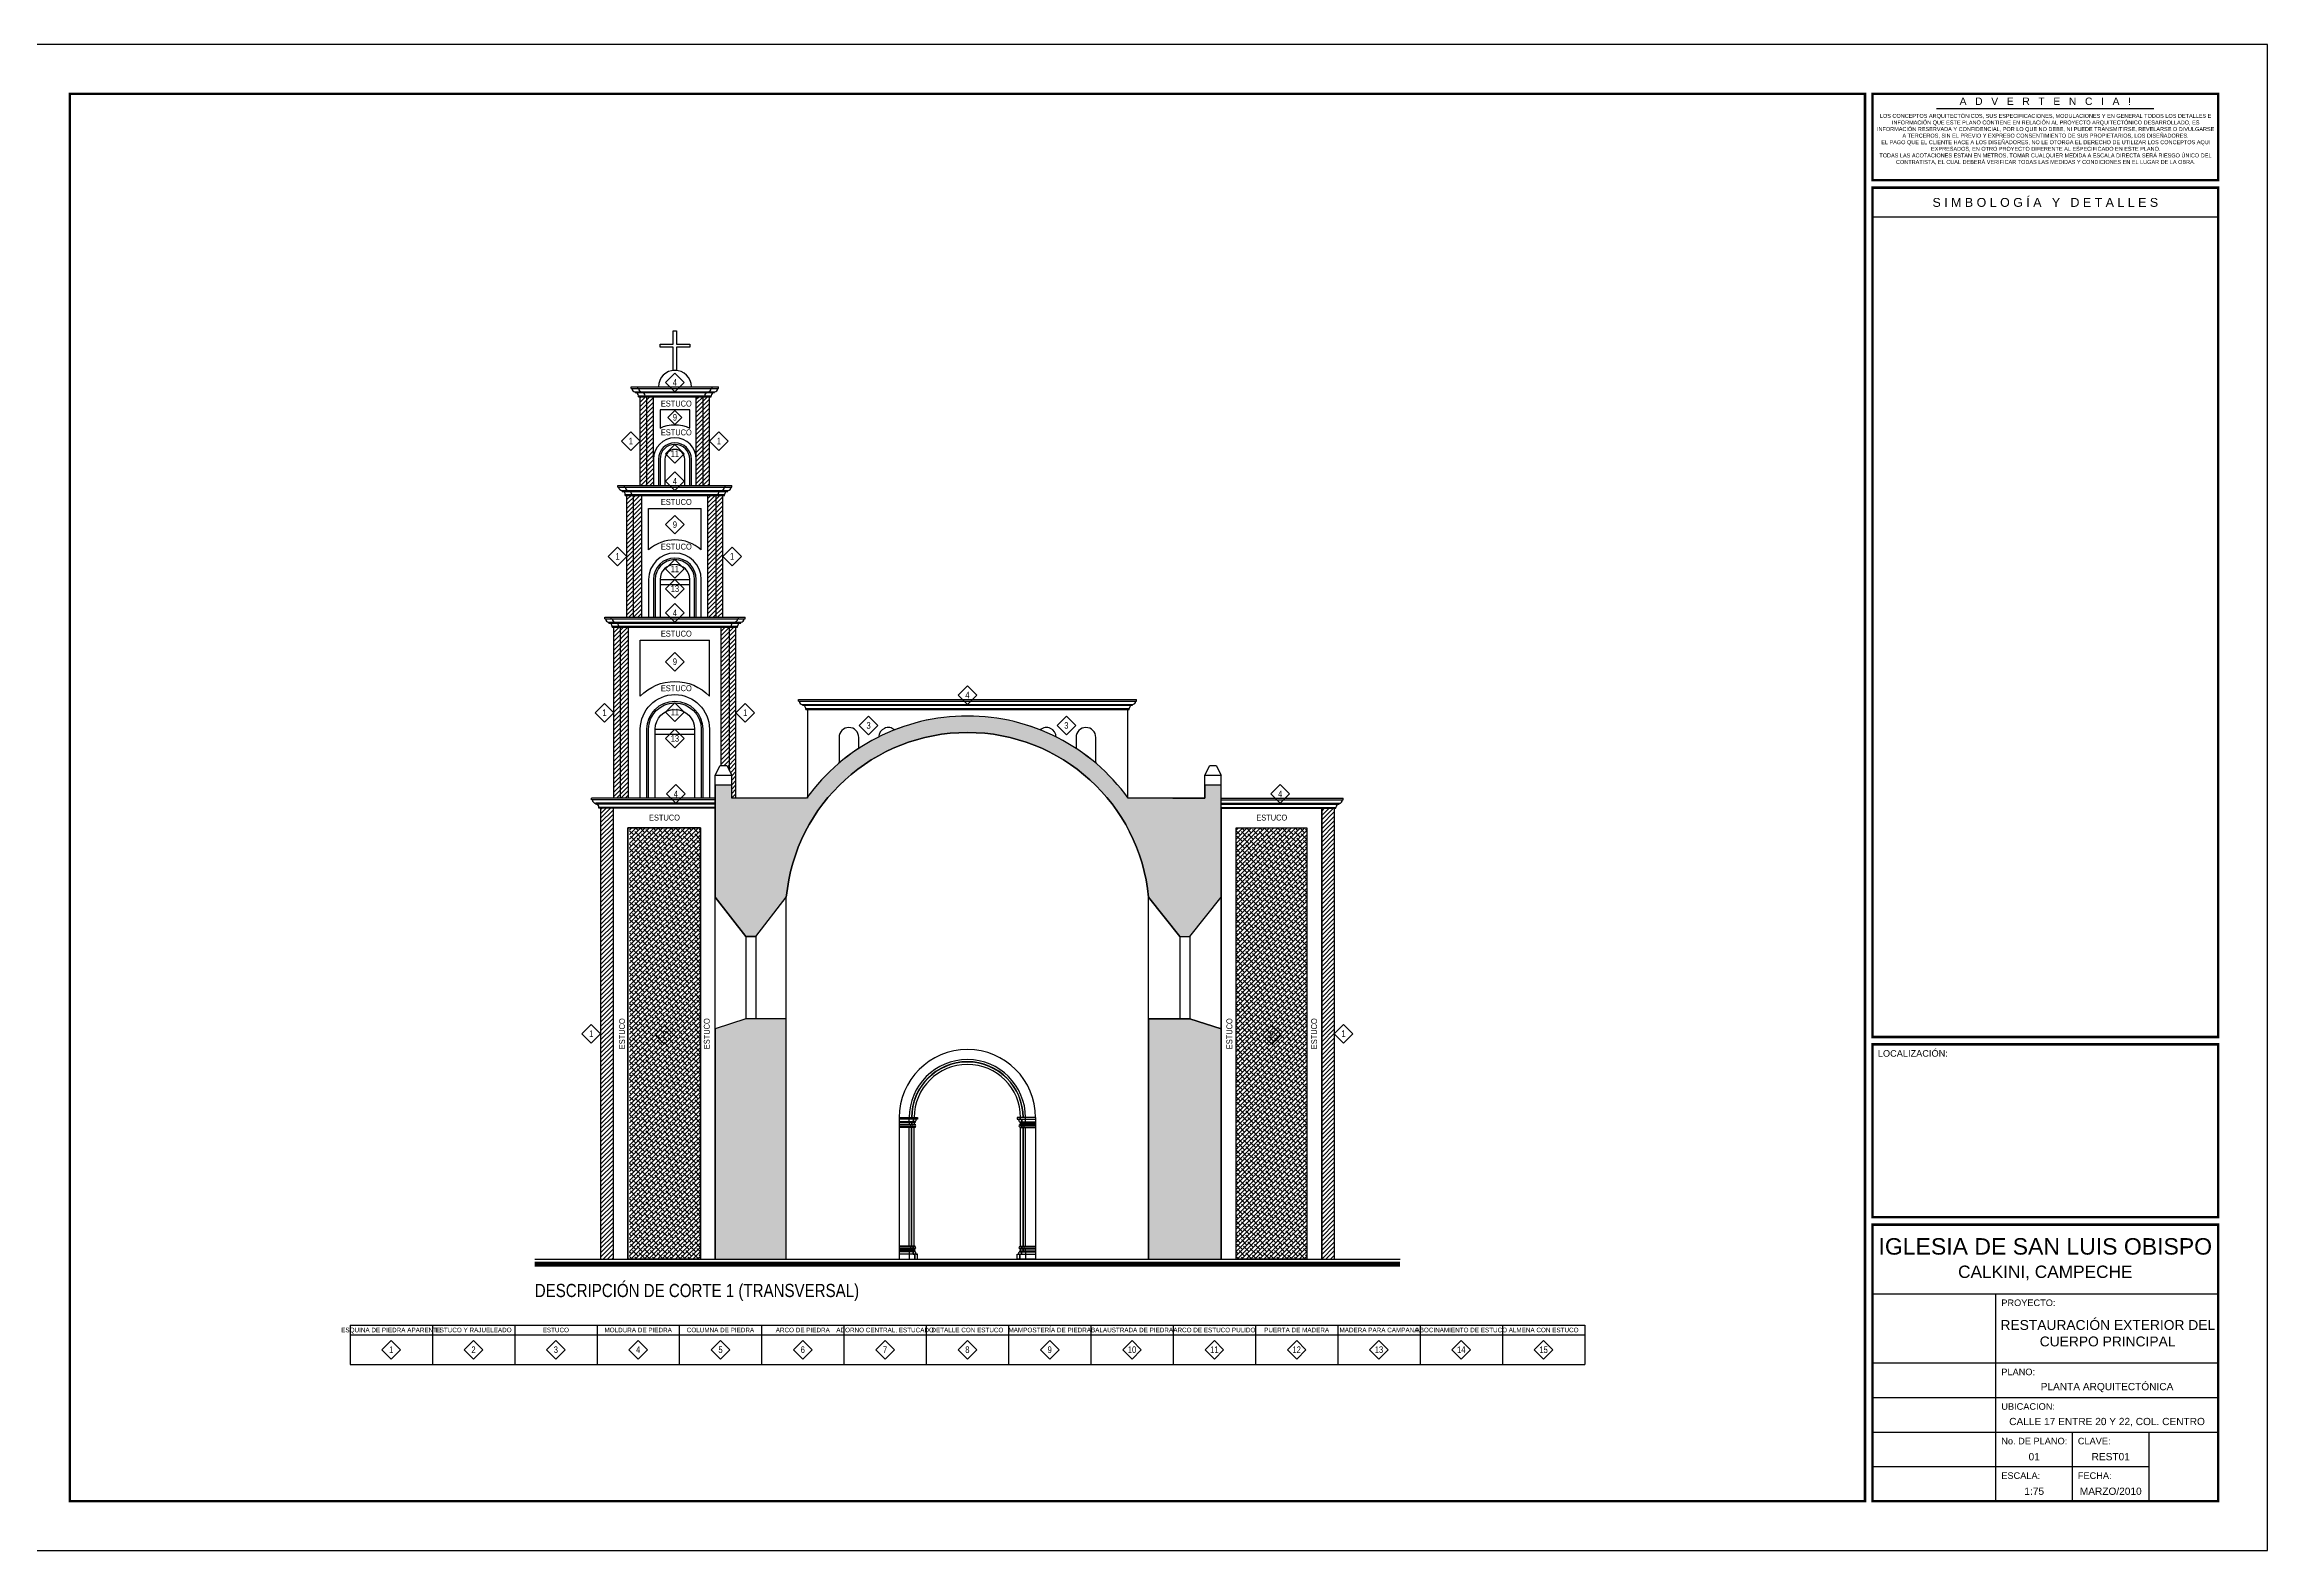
# Model space of a CAD drawing. Header units: millimetres. Extents: x 0 to 273, y 0 to 92.
# Drawn here: x 205.5 to 273, y 0 to 45.8 of the extents above; entities that cross this region are included whole.
import ezdxf
from ezdxf.enums import TextEntityAlignment as Align

# ---------------------------------------------------------------- set-up
doc = ezdxf.new("R2010")
doc.units = ezdxf.units.MM
for name, color, linetype in [('Areas', 7, 'Continuous'), ('Areas internas', 7, 'Continuous'), ('Ashurados', 8, 'Continuous'), ('FORMATO', 7, 'Continuous'), ('Relleno', 8, 'Continuous'), ('Texto', 7, 'Continuous'), ('Trazo', 7, 'Continuous')]:
    doc.layers.add(name, color=color, linetype=linetype)
doc.styles.get("Standard").update_dxf_attribs({"font": 'arial.ttf'})
doc.styles.add('style4', font='')
doc.styles.get('style4').set_extended_font_data('DaxCondensed')
pattern_1 = [(45, (41.26734, -76.9695), (-0.06735192, 0.06735192), [])]
pattern_2 = [(45, (102.11085, -77.00005), (-0.06735192, 0.06735192), [])]

msp = doc.modelspace()

# ---------------------------------------------------------------- hatches: boundary and pattern name
at = {"layer": 'Ashurados'}
h = msp.add_hatch(dxfattribs=at)
h.set_pattern_fill('ANSI31', color=4, scale=0.03, style=0)
h.set_pattern_definition(pattern_1)
h.paths.add_polyline_path([(223.773, 35.05), (223.573, 35.05), (223.573, 32.35), (223.773, 32.35)])
h.paths.add_polyline_path([(223.978, 35.05), (223.773, 35.05), (223.773, 32.35), (223.978, 32.35), (223.978, 33.15)])
h = msp.add_hatch(dxfattribs=at)
h.set_pattern_fill('ANSI31', color=4, scale=0.03, style=0)
h.set_pattern_definition(pattern_1)
h.paths.add_polyline_path([(225.483, 35.05), (225.278, 35.05), (225.278, 33.15), (225.278, 32.35), (225.483, 32.35)])
h.paths.add_polyline_path([(225.483, 32.35), (225.683, 32.35), (225.683, 35.05), (225.483, 35.05)])
h = msp.add_hatch(dxfattribs=at)
h.set_pattern_fill('ANSI31', color=4, scale=0.03, style=0)
h.set_pattern_definition(pattern_1)
h.paths.add_polyline_path([(223.173, 28.35), (223.373, 28.35), (223.373, 32.05), (223.173, 32.05)])
h.paths.add_polyline_path([(223.373, 28.35), (223.623, 28.35), (223.623, 32.05), (223.373, 32.05)])
h = msp.add_hatch(dxfattribs=at)
h.set_pattern_fill('ANSI31', color=4, scale=0.03, style=0)
h.set_pattern_definition(pattern_1)
h.paths.add_polyline_path([(225.633, 28.35), (225.883, 28.35), (225.883, 32.05), (225.633, 32.05)])
h.paths.add_polyline_path([(226.083, 32.05), (225.883, 32.05), (225.883, 28.35), (226.083, 28.35)])
h = msp.add_hatch(dxfattribs=at)
h.set_pattern_fill('ANSI31', color=4, scale=0.03, style=0)
h.set_pattern_definition(pattern_1)
h.paths.add_polyline_path([(222.773, 22.85), (222.973, 22.85), (222.973, 28.05), (222.773, 28.05)])
h.paths.add_polyline_path([(222.973, 22.85), (223.223, 22.85), (223.223, 28.05), (222.973, 28.05)])
h = msp.add_hatch(dxfattribs=at)
h.set_pattern_fill('ANSI31', color=4, scale=0.03, style=0)
h.set_pattern_definition(pattern_2)
h.paths.add_polyline_path([(226.283, 28.05), (226.033, 28.05), (226.033, 23.85), (226.203, 23.85), (226.283, 23.69)])
h.paths.add_polyline_path([(226.283, 23.69), (226.353, 23.55), (226.353, 23.25), (226.353, 22.85), (226.483, 22.85), (226.483, 28.05), (226.283, 28.05)])
h = msp.add_hatch(dxfattribs=at)
h.set_pattern_fill('ANSI31', color=4, scale=0.03, style=0)
h.set_pattern_definition(pattern_2)
h.paths.add_polyline_path([(222.753, 22.55), (222.373, 22.55), (222.373, 8.85), (222.753, 8.85)])
h = msp.add_hatch(dxfattribs=at)
h.set_pattern_fill('ANSI31', color=4, scale=0.03, style=0)
h.set_pattern_definition(pattern_2)
h.paths.add_polyline_path([(244.653, 22.55), (244.273, 22.55), (244.273, 8.85), (244.653, 8.85)])
h = msp.add_hatch(dxfattribs=at)
h.set_pattern_fill('ANSI38', color=256, scale=0.03, style=0)
h.set_pattern_definition([(45, (83.69085, -77.00005), (-0.06735192, 0.06735192), []), (135, (83.69085, -77.00005), (-0.202055763, 0.06735192), [0.238125, -0.142875])])
h.paths.add_polyline_path([(223.253, 21.95), (225.403, 21.95), (225.403, 8.85), (223.253, 8.85)])
h = msp.add_hatch(dxfattribs=at)
h.set_pattern_fill('ANSI38', color=256, scale=0.03, style=0)
h.set_pattern_definition([(45, (102.11085, -77.00005), (-0.06735192, 0.06735192), []), (135, (102.11085, -77.00005), (-0.202055763, 0.06735192), [0.238125, -0.142875])])
h.paths.add_polyline_path([(241.673, 21.95), (243.823, 21.95), (243.823, 8.85), (241.673, 8.85)])
at = {"layer": 'Relleno'}
for points in [[(225.853, 19.85), (226.783, 18.65), (227.083, 18.65), (228.013, 19.85, -0.909091), (239.013, 19.85), (239.968, 18.65), (240.268, 18.65), (241.223, 19.85), (241.223, 23.25), (240.723, 23.25), (240.723, 22.85), (238.399, 22.85, 0.511645), (228.626, 22.85), (226.353, 22.85), (226.353, 23.25), (225.853, 23.25)], [(228.013, 16.15), (226.783, 16.15), (225.853, 15.85), (225.853, 8.85), (228.013, 8.85)], [(241.223, 15.85), (240.268, 16.15), (239.013, 16.15), (239.013, 8.85), (241.223, 8.85)]]:
    msp.add_hatch(color=256, dxfattribs=at).paths.add_polyline_path(points)

# ---------------------------------------------------------------- linework, layer by layer
at = {"layer": 'Areas'}
for points in [[(225.853, 22.55), (222.753, 22.55), (222.753, 8.85), (223.203, 8.85), (223.203, 21.95), (225.403, 21.95), (225.403, 8.85), (225.853, 8.85), (225.853, 15.85)], [(241.673, 21.95), (243.823, 21.95), (243.823, 8.85), (244.273, 8.85), (244.273, 22.55), (241.223, 22.55), (241.223, 19.85), (241.223, 8.85), (241.673, 8.85)], [(223.203, 21.95), (225.403, 21.95), (225.403, 8.85), (223.203, 8.85)], [(241.673, 21.95), (243.823, 21.95), (243.823, 8.85), (241.673, 8.85)]]:
    msp.add_lwpolyline(points, close=True, dxfattribs=at)
at = {"layer": 'Areas internas'}
msp.add_lwpolyline([(239.013, 19.85), (239.968, 18.65), (240.268, 18.65), (241.223, 19.85), (241.223, 23.25), (240.723, 23.25), (240.723, 22.85), (238.399, 22.85, 0.511645), (228.626, 22.85), (226.353, 22.85), (226.353, 23.25), (225.853, 23.25), (225.853, 19.85), (226.783, 18.65), (227.083, 18.65), (228.013, 19.85, -0.909091)], format="xyb", close=True, dxfattribs=at)
for points in [[(228.013, 16.15), (226.783, 16.15), (225.853, 15.85), (225.853, 8.85), (228.013, 8.85)], [(241.223, 15.85), (240.268, 16.15), (239.013, 16.15), (239.013, 8.85), (241.223, 8.85)]]:
    msp.add_lwpolyline(points, close=True, dxfattribs=at)
at = {"layer": 'FORMATO'}
for p, q in [((262.95, 43.8), (269.55, 43.8)), ((271.5, 40.5), (261, 40.5)), ((261, 7.8), (271.5, 7.8)), ((264.75, 1.5), (264.75, 7.8)), ((261, 5.7), (271.5, 5.7)), ((261, 4.65), (271.5, 4.65)), ((261, 3.6), (264.75, 3.6)), ((264.75, 3.6), (271.5, 3.6)), ((267.075, 1.5), (267.075, 3.6)), ((269.4, 1.5), (269.4, 3.6)), ((261, 2.55), (264.75, 2.55)), ((264.75, 2.55), (269.4, 2.55))]:
    msp.add_line(p, q, dxfattribs=at)
msp.add_lwpolyline([(204.75, 0), (273, 0), (273, 45.75), (204.75, 45.75)], close=True, dxfattribs=at)
at = {"layer": 'FORMATO', "const_width": 0.075}
for points in [[(260.775, 1.5), (260.775, 44.25), (206.25, 44.25), (206.25, 1.5)], [(261, 41.625), (271.5, 41.625), (271.5, 44.25), (261, 44.25)], [(271.5, 15.6), (271.5, 41.4), (261, 41.4), (261, 15.6)], [(261, 10.125), (271.5, 10.125), (271.5, 15.375), (261, 15.375)], [(261, 9.9), (261, 1.5), (271.5, 1.5), (271.5, 9.9)]]:
    msp.add_lwpolyline(points, close=True, dxfattribs=at)
at = {"layer": 'Texto'}
for p, q in [((214.763, 6.85), (252.263, 6.85)), ((214.763, 6.85), (214.763, 5.65)), ((217.263, 6.85), (217.263, 5.65)), ((219.763, 6.85), (219.763, 5.65)), ((222.263, 6.85), (222.263, 5.65)), ((224.763, 6.85), (224.763, 5.65)), ((227.263, 6.85), (227.263, 5.65)), ((229.763, 6.85), (229.763, 5.65)), ((232.263, 6.85), (232.263, 5.65)), ((234.763, 6.85), (234.763, 5.65)), ((237.263, 6.85), (237.263, 5.65)), ((239.763, 6.85), (239.763, 5.65)), ((242.263, 6.85), (242.263, 5.65)), ((244.763, 6.85), (244.763, 5.65)), ((247.263, 6.85), (247.263, 5.65)), ((249.763, 6.85), (249.763, 5.65)), ((252.263, 6.85), (252.263, 5.65)), ((214.763, 6.55), (252.263, 6.55)), ((214.763, 5.65), (252.263, 5.65))]:
    msp.add_line(p, q, dxfattribs=at)
for points in [[(224.345, 35.483), (224.628, 35.766), (224.91, 35.483), (224.628, 35.2)], [(224.415, 34.422), (224.628, 34.635), (224.84, 34.422), (224.628, 34.21)], [(223.007, 33.7), (223.29, 33.983), (223.573, 33.7), (223.29, 33.417)], [(225.683, 33.7), (225.965, 33.983), (226.248, 33.7), (225.965, 33.417)], [(224.345, 33.317), (224.628, 33.6), (224.91, 33.317), (224.628, 33.034)], [(224.345, 32.483), (224.628, 32.766), (224.91, 32.483), (224.628, 32.2)], [(224.345, 31.163), (224.628, 31.446), (224.91, 31.163), (224.628, 30.88)], [(222.607, 30.2), (222.89, 30.483), (223.173, 30.2), (222.89, 29.917)], [(226.083, 30.2), (226.365, 30.483), (226.648, 30.2), (226.365, 29.917)], [(224.345, 29.817), (224.628, 30.1), (224.91, 29.817), (224.628, 29.534)], [(224.345, 29.217), (224.628, 29.5), (224.91, 29.217), (224.628, 28.934)], [(224.345, 28.483), (224.628, 28.766), (224.91, 28.483), (224.628, 28.2)], [(224.345, 26.999), (224.628, 27.281), (224.91, 26.999), (224.628, 26.716)], [(222.207, 25.45), (222.49, 25.733), (222.773, 25.45), (222.49, 25.167)], [(224.345, 25.467), (224.628, 25.75), (224.91, 25.467), (224.628, 25.184)], [(226.483, 25.45), (226.765, 25.733), (227.048, 25.45), (226.765, 25.167)], [(233.23, 25.983), (233.513, 26.266), (233.795, 25.983), (233.513, 25.7)], [(230.228, 25.063), (230.511, 25.346), (230.794, 25.063), (230.511, 24.78)], [(236.236, 25.063), (236.519, 25.346), (236.801, 25.063), (236.519, 24.78)], [(224.345, 24.667), (224.628, 24.95), (224.91, 24.667), (224.628, 24.384)], [(224.375, 22.983), (224.658, 23.266), (224.941, 22.983), (224.658, 22.7)], [(242.73, 22.983), (243.013, 23.266), (243.295, 22.983), (243.013, 22.7)], [(221.807, 15.7), (222.09, 15.983), (222.373, 15.7), (222.09, 15.417)], [(224.031, 15.666), (224.313, 15.949), (224.596, 15.666), (224.313, 15.384)], [(242.476, 15.666), (242.758, 15.949), (243.041, 15.666), (242.758, 15.384)], [(244.653, 15.7), (244.935, 15.983), (245.218, 15.7), (244.935, 15.417)], [(215.73, 6.1), (216.013, 6.383), (216.295, 6.1), (216.013, 5.817)], [(218.23, 6.1), (218.513, 6.383), (218.795, 6.1), (218.513, 5.817)], [(220.73, 6.1), (221.013, 6.383), (221.295, 6.1), (221.013, 5.817)], [(223.23, 6.1), (223.513, 6.383), (223.795, 6.1), (223.513, 5.817)], [(225.73, 6.1), (226.013, 6.383), (226.295, 6.1), (226.013, 5.817)], [(228.23, 6.1), (228.513, 6.383), (228.795, 6.1), (228.513, 5.817)], [(230.73, 6.1), (231.013, 6.383), (231.295, 6.1), (231.013, 5.817)], [(233.23, 6.1), (233.513, 6.383), (233.795, 6.1), (233.513, 5.817)], [(235.73, 6.1), (236.013, 6.383), (236.295, 6.1), (236.013, 5.817)], [(238.23, 6.1), (238.513, 6.383), (238.795, 6.1), (238.513, 5.817)], [(240.73, 6.1), (241.013, 6.383), (241.295, 6.1), (241.013, 5.817)], [(243.23, 6.1), (243.513, 6.383), (243.795, 6.1), (243.513, 5.817)], [(245.73, 6.1), (246.013, 6.383), (246.295, 6.1), (246.013, 5.817)], [(248.23, 6.1), (248.513, 6.383), (248.795, 6.1), (248.513, 5.817)], [(250.73, 6.1), (251.013, 6.383), (251.295, 6.1), (251.013, 5.817)]]:
    msp.add_lwpolyline(points, close=True, dxfattribs=at)
at = {"layer": 'Trazo', "color": 4}
for p, q in [((223.298, 35.35), (225.958, 35.35)), ((223.298, 35.3), (223.298, 35.35)), ((223.298, 35.3), (225.958, 35.3)), ((223.423, 35.2), (225.833, 35.2)), ((223.423, 35.175), (223.423, 35.2)), ((223.423, 35.175), (225.833, 35.175)), ((223.498, 35.3), (223.498, 35.35)), ((223.623, 35.175), (223.623, 35.2)), ((225.633, 35.175), (225.633, 35.2)), ((225.758, 35.3), (225.758, 35.35)), ((225.833, 35.175), (225.833, 35.2)), ((225.958, 35.3), (225.958, 35.35)), ((223.523, 35.075), (225.733, 35.075)), ((223.523, 35.05), (223.523, 35.075)), ((223.523, 35.05), (225.733, 35.05)), ((223.723, 35.05), (223.723, 35.075)), ((225.533, 35.05), (225.533, 35.075)), ((225.733, 35.05), (225.733, 35.075)), ((222.898, 32.35), (226.358, 32.35)), ((222.898, 32.3), (222.898, 32.35)), ((222.898, 32.3), (226.358, 32.3)), ((223.023, 32.2), (226.233, 32.2)), ((223.023, 32.175), (223.023, 32.2)), ((223.023, 32.175), (226.233, 32.175)), ((223.098, 32.3), (223.098, 32.35)), ((223.123, 32.075), (226.133, 32.075)), ((223.123, 32.05), (223.123, 32.075)), ((223.123, 32.05), (226.133, 32.05)), ((223.223, 32.175), (223.223, 32.2)), ((223.323, 32.05), (223.323, 32.075)), ((225.933, 32.05), (225.933, 32.075)), ((226.033, 32.175), (226.033, 32.2)), ((226.133, 32.05), (226.133, 32.075)), ((226.158, 32.3), (226.158, 32.35)), ((226.233, 32.175), (226.233, 32.2)), ((226.358, 32.3), (226.358, 32.35)), ((222.498, 28.35), (226.758, 28.35)), ((222.498, 28.3), (222.498, 28.35)), ((222.498, 28.3), (226.758, 28.3)), ((222.623, 28.2), (226.633, 28.2)), ((222.623, 28.175), (222.623, 28.2)), ((222.623, 28.175), (226.633, 28.175)), ((222.698, 28.3), (222.698, 28.35)), ((222.723, 28.075), (226.533, 28.075)), ((222.723, 28.05), (222.723, 28.075)), ((222.723, 28.05), (226.533, 28.05)), ((222.823, 28.175), (222.823, 28.2)), ((222.923, 28.05), (222.923, 28.075)), ((226.333, 28.05), (226.333, 28.075)), ((226.433, 28.175), (226.433, 28.2)), ((226.533, 28.05), (226.533, 28.075)), ((226.558, 28.3), (226.558, 28.35)), ((226.633, 28.175), (226.633, 28.2)), ((226.758, 28.3), (226.758, 28.35)), ((228.378, 25.85), (238.648, 25.85)), ((228.378, 25.8), (228.378, 25.85)), ((228.378, 25.8), (238.648, 25.8)), ((228.503, 25.7), (238.523, 25.7)), ((228.503, 25.675), (228.503, 25.7)), ((228.503, 25.675), (238.523, 25.675)), ((238.523, 25.675), (238.523, 25.7)), ((238.648, 25.8), (238.648, 25.85)), ((228.603, 25.575), (238.423, 25.575)), ((228.603, 25.55), (228.603, 25.575)), ((228.603, 25.55), (238.423, 25.55)), ((238.423, 25.55), (238.423, 25.575)), ((222.098, 22.8), (222.098, 22.85)), ((225.853, 22.85), (222.098, 22.85)), ((225.853, 22.8), (222.098, 22.8)), ((225.853, 22.7), (222.223, 22.7)), ((222.223, 22.675), (222.223, 22.7)), ((225.853, 22.675), (222.223, 22.675)), ((225.853, 22.575), (222.323, 22.575)), ((222.323, 22.55), (222.323, 22.575)), ((225.853, 22.55), (222.323, 22.55)), ((227.273, 22.85), (226.353, 22.85)), ((239.753, 22.85), (240.723, 22.85)), ((241.223, 22.85), (244.928, 22.85)), ((241.223, 22.8), (244.928, 22.8)), ((241.223, 22.7), (244.803, 22.7)), ((241.223, 22.675), (244.803, 22.675)), ((241.223, 22.575), (244.703, 22.575)), ((241.223, 22.55), (244.703, 22.55)), ((244.703, 22.55), (244.703, 22.575)), ((244.803, 22.675), (244.803, 22.7)), ((244.928, 22.8), (244.928, 22.85))]:
    msp.add_line(p, q, dxfattribs=at)
at = {"layer": 'Trazo'}
for p, q in [((223.573, 32.35), (223.573, 35.05)), ((225.683, 32.35), (225.683, 35.05)), ((223.173, 28.35), (223.173, 32.05)), ((226.083, 28.35), (226.083, 32.05)), ((224.178, 29.5), (225.078, 29.5)), ((224.178, 29.35), (225.078, 29.35)), ((222.773, 22.85), (222.773, 28.05)), ((226.483, 22.85), (226.483, 28.05)), ((228.653, 25.55), (228.653, 22.85)), ((238.373, 25.55), (238.373, 22.85)), ((224.028, 24.95), (225.228, 24.95)), ((224.028, 24.8), (225.228, 24.8)), ((225.853, 23.55), (226.003, 23.85)), ((226.003, 23.85), (226.203, 23.85)), ((226.203, 23.85), (226.353, 23.55)), ((240.723, 23.55), (240.873, 23.85)), ((240.873, 23.85), (241.073, 23.85)), ((241.073, 23.85), (241.223, 23.55)), ((225.853, 23.25), (225.853, 23.55)), ((225.853, 23.55), (226.353, 23.55)), ((225.853, 8.85), (225.853, 23.25)), ((226.353, 23.25), (225.853, 23.25)), ((226.353, 23.25), (226.353, 23.55)), ((226.353, 22.85), (226.353, 23.25)), ((240.723, 23.25), (240.723, 23.55)), ((240.723, 23.55), (241.223, 23.55)), ((240.723, 22.85), (240.723, 23.25)), ((241.223, 23.25), (240.723, 23.25)), ((241.223, 23.25), (241.223, 23.55)), ((241.223, 8.85), (241.223, 23.25)), ((222.373, 22.55), (222.373, 8.85)), ((228.626, 22.85), (226.353, 22.85)), ((240.723, 22.85), (238.399, 22.85)), ((244.653, 22.55), (244.653, 8.85)), ((226.783, 18.65), (225.853, 19.85)), ((227.083, 18.65), (228.013, 19.85)), ((228.013, 8.85), (228.013, 19.85)), ((239.013, 8.85), (239.013, 19.85)), ((239.968, 18.65), (239.013, 19.85)), ((240.268, 18.65), (241.223, 19.85)), ((226.783, 18.65), (226.783, 16.15)), ((227.083, 18.65), (226.783, 18.65)), ((227.083, 18.65), (227.083, 16.15)), ((239.968, 18.65), (239.968, 16.15)), ((239.968, 18.65), (240.268, 18.65)), ((240.268, 18.65), (240.268, 16.15)), ((226.783, 16.15), (225.853, 15.85)), ((228.013, 16.15), (226.783, 16.15)), ((239.013, 16.15), (240.268, 16.15)), ((240.268, 16.15), (241.223, 15.85)), ((231.443, 13.15), (231.443, 8.85)), ((231.443, 13.15), (231.998, 13.15)), ((231.998, 13.1), (231.443, 13.1)), ((231.923, 13.025), (231.443, 13.025)), ((231.923, 13), (231.443, 13)), ((231.443, 12.95), (231.923, 12.95)), ((231.923, 12.925), (231.443, 12.925)), ((231.923, 12.875), (231.443, 12.875)), ((231.923, 12.85), (231.443, 12.85)), ((231.748, 13.025), (231.748, 13.15)), ((231.748, 13), (231.748, 12.95)), ((231.748, 9.25), (231.748, 12.85)), ((231.773, 13.025), (231.773, 13)), ((231.773, 12.95), (231.773, 12.925)), ((231.773, 12.875), (231.773, 12.85)), ((231.813, 13), (231.813, 12.95)), ((231.813, 9.25), (231.813, 12.85)), ((231.823, 13), (231.823, 12.95)), ((231.823, 9.25), (231.823, 12.85)), ((231.838, 13.025), (231.838, 13)), ((231.838, 12.95), (231.838, 12.925)), ((231.838, 12.875), (231.838, 12.85)), ((231.848, 13.025), (231.848, 13)), ((231.848, 12.95), (231.848, 12.925)), ((231.848, 12.875), (231.848, 12.85)), ((231.863, 13.075), (231.863, 13.05)), ((231.873, 13.075), (231.873, 13.05)), ((231.898, 13), (231.898, 12.95)), ((231.898, 9.25), (231.898, 12.85)), ((231.898, 9.25), (231.898, 12.85)), ((231.913, 13.15), (231.913, 13.1)), ((231.923, 13.15), (231.923, 13.1)), ((231.923, 13.025), (231.923, 13)), ((231.923, 12.95), (231.923, 12.925)), ((231.923, 12.875), (231.923, 12.85)), ((231.948, 13.075), (231.948, 13.05)), ((231.998, 13.15), (231.998, 13.1)), ((235.583, 13.15), (235.028, 13.15)), ((235.028, 13.15), (235.028, 13.1)), ((235.028, 13.1), (235.583, 13.1)), ((235.078, 13.075), (235.078, 13.05)), ((235.103, 13.15), (235.103, 13.1)), ((235.103, 13.025), (235.103, 13)), ((235.103, 13.025), (235.583, 13.025)), ((235.103, 13), (235.583, 13)), ((235.583, 12.95), (235.103, 12.95)), ((235.103, 12.95), (235.103, 12.925)), ((235.103, 12.925), (235.583, 12.925)), ((235.103, 12.875), (235.103, 12.85)), ((235.103, 12.875), (235.583, 12.875)), ((235.103, 12.85), (235.583, 12.85)), ((235.113, 13.15), (235.113, 13.1)), ((235.128, 13), (235.128, 12.95)), ((235.128, 9.25), (235.128, 12.85)), ((235.128, 9.25), (235.128, 12.85)), ((235.153, 13.075), (235.153, 13.05)), ((235.163, 13.075), (235.163, 13.05)), ((235.178, 13.025), (235.178, 13)), ((235.178, 12.95), (235.178, 12.925)), ((235.178, 12.875), (235.178, 12.85)), ((235.188, 13.025), (235.188, 13)), ((235.188, 12.95), (235.188, 12.925)), ((235.188, 12.875), (235.188, 12.85)), ((235.203, 13), (235.203, 12.95)), ((235.203, 9.25), (235.203, 12.85)), ((235.213, 13), (235.213, 12.95)), ((235.213, 9.25), (235.213, 12.85)), ((235.253, 13.025), (235.253, 13)), ((235.253, 12.95), (235.253, 12.925)), ((235.253, 12.875), (235.253, 12.85)), ((235.278, 13.025), (235.278, 13.15)), ((235.278, 13), (235.278, 12.95)), ((235.278, 9.25), (235.278, 12.85)), ((235.583, 13.15), (235.583, 8.85)), ((220.373, 8.85), (246.653, 8.85)), ((231.923, 9.25), (231.443, 9.25)), ((231.923, 9.225), (231.443, 9.225)), ((231.923, 9.175), (231.443, 9.175)), ((231.443, 9.15), (231.923, 9.15)), ((231.923, 9.1), (231.443, 9.1)), ((231.923, 9.075), (231.443, 9.075)), ((231.998, 9), (231.443, 9)), ((231.443, 8.85), (231.998, 8.85)), ((231.748, 9.1), (231.748, 9.15)), ((231.748, 9.075), (231.748, 8.85)), ((231.773, 9.225), (231.773, 9.25)), ((231.773, 9.15), (231.773, 9.175)), ((231.773, 9.075), (231.773, 9.1)), ((231.813, 9.1), (231.813, 9.15)), ((231.823, 9.1), (231.823, 9.15)), ((231.838, 9.225), (231.838, 9.25)), ((231.838, 9.15), (231.838, 9.175)), ((231.838, 9.075), (231.838, 9.1)), ((231.848, 9.225), (231.848, 9.25)), ((231.848, 9.15), (231.848, 9.175)), ((231.848, 9.075), (231.848, 9.1)), ((231.863, 9.025), (231.863, 9.05)), ((231.873, 9.025), (231.873, 9.05)), ((231.898, 9.1), (231.898, 9.15)), ((231.913, 8.85), (231.913, 9)), ((231.923, 9.225), (231.923, 9.25)), ((231.923, 9.15), (231.923, 9.175)), ((231.923, 9.075), (231.923, 9.1)), ((231.923, 8.85), (231.923, 9)), ((231.948, 9.025), (231.948, 9.05)), ((231.998, 8.85), (231.998, 9)), ((235.028, 8.85), (235.028, 9)), ((235.028, 9), (235.583, 9)), ((235.583, 8.85), (235.028, 8.85)), ((235.078, 9.025), (235.078, 9.05)), ((235.103, 9.225), (235.103, 9.25)), ((235.103, 9.25), (235.583, 9.25)), ((235.103, 9.225), (235.583, 9.225)), ((235.103, 9.15), (235.103, 9.175)), ((235.103, 9.175), (235.583, 9.175)), ((235.583, 9.15), (235.103, 9.15)), ((235.103, 9.075), (235.103, 9.1)), ((235.103, 9.1), (235.583, 9.1)), ((235.103, 9.075), (235.583, 9.075)), ((235.103, 8.85), (235.103, 9)), ((235.113, 8.85), (235.113, 9)), ((235.128, 9.1), (235.128, 9.15)), ((235.153, 9.025), (235.153, 9.05)), ((235.163, 9.025), (235.163, 9.05)), ((235.178, 9.225), (235.178, 9.25)), ((235.178, 9.15), (235.178, 9.175)), ((235.178, 9.075), (235.178, 9.1)), ((235.188, 9.225), (235.188, 9.25)), ((235.188, 9.15), (235.188, 9.175)), ((235.188, 9.075), (235.188, 9.1)), ((235.203, 9.1), (235.203, 9.15)), ((235.213, 9.1), (235.213, 9.15)), ((235.253, 9.225), (235.253, 9.25)), ((235.253, 9.15), (235.253, 9.175)), ((235.253, 9.075), (235.253, 9.1)), ((235.278, 9.1), (235.278, 9.15)), ((235.278, 9.075), (235.278, 8.85))]:
    msp.add_line(p, q, dxfattribs=at)
at = {"layer": 'Trazo', "color": 8}
for p, q in [((223.773, 32.35), (223.773, 35.05)), ((223.978, 33.15), (223.978, 35.05)), ((225.278, 33.15), (225.278, 35.05)), ((225.483, 32.35), (225.483, 35.05)), ((223.373, 28.35), (223.373, 32.05)), ((223.623, 28.35), (223.623, 32.05)), ((225.633, 28.35), (225.633, 32.05)), ((225.883, 28.35), (225.883, 32.05)), ((223.828, 31.65), (225.428, 31.65)), ((223.828, 30.394), (223.828, 31.65)), ((225.428, 30.394), (225.428, 31.65)), ((222.973, 22.85), (222.973, 28.05)), ((223.223, 22.85), (223.223, 28.05)), ((226.033, 23.85), (226.033, 28.05)), ((226.283, 23.69), (226.283, 28.05)), ((223.578, 27.65), (225.678, 27.65)), ((223.578, 25.95), (223.578, 27.65)), ((225.678, 25.95), (225.678, 27.65)), ((222.753, 22.55), (222.753, 8.85)), ((244.273, 22.55), (244.273, 8.85)), ((225.403, 21.95), (223.203, 21.95)), ((223.203, 21.95), (223.203, 8.85)), ((225.403, 8.85), (225.403, 21.95)), ((241.673, 8.85), (241.673, 21.95)), ((241.673, 21.95), (243.823, 21.95)), ((243.823, 21.95), (243.823, 8.85))]:
    msp.add_line(p, q, dxfattribs=at)
at = {"layer": 'Trazo'}
msp.add_lwpolyline([(224.178, 36.65), (224.578, 36.65), (224.578, 37.05), (224.678, 37.05), (224.678, 36.65), (225.078, 36.65), (225.078, 36.55), (224.678, 36.55), (224.678, 35.85), (224.578, 35.85), (224.578, 36.55), (224.178, 36.55)], close=True, dxfattribs=at)
at = {"layer": 'Trazo', "color": 8}
msp.add_lwpolyline([(225.078, 34.65), (224.178, 34.65), (224.178, 34.099, -0.225148), (225.078, 34.099)], format="xyb", close=True, dxfattribs=at)
at = {"layer": 'Trazo'}
for points in [[(225.278, 32.35), (225.278, 33.15, 1), (223.978, 33.15), (223.978, 32.35)], [(225.128, 32.35), (225.128, 33.15, 1), (224.128, 33.15), (224.128, 32.35)], [(225.078, 32.35), (225.078, 33.15, 1), (224.178, 33.15), (224.178, 32.35)], [(224.928, 32.35), (224.928, 33.15, 1), (224.328, 33.15), (224.328, 32.35)], [(225.428, 28.35), (225.428, 29.5, 1), (223.828, 29.5), (223.828, 28.35)], [(225.278, 28.35), (225.278, 29.5, 1), (223.978, 29.5), (223.978, 28.35)], [(225.228, 28.35), (225.228, 29.5, 1), (224.028, 29.5), (224.028, 28.35)], [(225.078, 28.35), (225.078, 29.5, 1), (224.178, 29.5), (224.178, 28.35)], [(223.578, 22.85), (223.578, 24.95, -1), (225.678, 24.95), (225.678, 22.85)], [(223.778, 22.85), (223.778, 24.95, -1), (225.478, 24.95), (225.478, 22.85)], [(223.828, 22.85), (223.828, 24.95, -1), (225.428, 24.95), (225.428, 22.85)], [(224.028, 22.85), (224.028, 24.95, -1), (225.228, 24.95), (225.228, 22.85)], [(230.213, 24.366), (230.213, 24.7, 1), (229.613, 24.7), (229.613, 23.917)], [(231.304, 24.931, 0.622303), (230.813, 24.711)], [(236.212, 24.711, 0.622303), (235.721, 24.931, 0.622303)], [(237.413, 23.917), (237.413, 24.7, 1), (236.813, 24.7), (236.813, 24.366)]]:
    msp.add_lwpolyline(points, format="xyb", dxfattribs=at)
at = {"layer": 'Trazo', "color": 8}
for points in [[(225.428, 30.394, 0.381966), (223.828, 30.394)], [(223.578, 25.95, -0.428571), (225.678, 25.95, -0.428571)]]:
    msp.add_lwpolyline(points, format="xyb", dxfattribs=at)
at = {"layer": 'Trazo', "const_width": 0.15}
msp.add_lwpolyline([(220.373, 8.7), (246.653, 8.7)], dxfattribs=at)
at = {"layer": 'Trazo'}
for centre, radius, start, end in [((224.628, 35.35), 0.5, 360, 180), ((233.513, 19.325), 6.025, 35.80739, 144.19261), ((233.513, 19.325), 5.525, 5.45262, 174.54738), ((233.513, 13.15), 2.07, 0, 180), ((233.513, 13.15), 1.765, 0, 180), ((233.513, 13.15), 1.7, 0, 180), ((233.513, 13.15), 1.69, 0, 180), ((233.513, 13.15), 1.615, 0, 180), ((231.773, 12.9), 0.025, 270, 90), ((231.838, 13.05), 0.025, 270, 0), ((231.838, 12.9), 0.025, 270, 90), ((231.848, 13.05), 0.025, 270, 0), ((231.848, 12.9), 0.025, 270, 90), ((231.888, 13.075), 0.025, 90, 180), ((231.898, 13.075), 0.025, 90, 180), ((231.923, 13.05), 0.025, 270, 0), ((231.923, 12.9), 0.025, 270, 90), ((231.973, 13.075), 0.025, 90, 180), ((235.053, 13.075), 0.025, 0, 90), ((235.103, 13.05), 0.025, 180, 270), ((235.103, 12.9), 0.025, 90, 270), ((235.128, 13.075), 0.025, 0, 90), ((235.138, 13.075), 0.025, 0, 90), ((235.178, 13.05), 0.025, 180, 270), ((235.178, 12.9), 0.025, 90, 270), ((235.188, 13.05), 0.025, 180, 270), ((235.188, 12.9), 0.025, 90, 270), ((235.253, 12.9), 0.025, 90, 270), ((231.773, 9.2), 0.025, 270, 90), ((231.838, 9.2), 0.025, 270, 90), ((231.838, 9.05), 0.025, 0, 90), ((231.848, 9.2), 0.025, 270, 90), ((231.848, 9.05), 0.025, 0, 90), ((231.888, 9.025), 0.025, 180, 270), ((231.898, 9.025), 0.025, 180, 270), ((231.923, 9.2), 0.025, 270, 90), ((231.923, 9.05), 0.025, 0, 90), ((231.973, 9.025), 0.025, 180, 270), ((235.053, 9.025), 0.025, 270, 0), ((235.103, 9.2), 0.025, 90, 270), ((235.103, 9.05), 0.025, 90, 180), ((235.128, 9.025), 0.025, 270, 0), ((235.138, 9.025), 0.025, 270, 0), ((235.178, 9.2), 0.025, 90, 270), ((235.178, 9.05), 0.025, 90, 180), ((235.188, 9.2), 0.025, 90, 270), ((235.188, 9.05), 0.025, 90, 180), ((235.253, 9.2), 0.025, 90, 270)]:
    msp.add_arc(centre, radius, start, end, dxfattribs=at)
at = {"layer": 'Trazo', "color": 4}
for centre, start, end in [((223.423, 35.3), 180, 270), ((223.423, 35.075), 0, 90), ((223.623, 35.3), 180, 270), ((223.623, 35.075), 0, 90), ((225.633, 35.075), 90, 180), ((225.633, 35.3), 270, 0), ((225.833, 35.075), 90, 180), ((225.833, 35.3), 270, 0), ((223.023, 32.3), 180, 270), ((223.023, 32.075), 0, 90), ((223.223, 32.3), 180, 270), ((223.223, 32.075), 0, 90), ((226.033, 32.075), 90, 180), ((226.033, 32.3), 270, 0), ((226.233, 32.075), 90, 180), ((226.233, 32.3), 270, 0), ((222.623, 28.3), 180, 270), ((222.623, 28.075), 0, 90), ((222.823, 28.3), 180, 270), ((222.823, 28.075), 0, 90), ((226.433, 28.075), 90, 180), ((226.433, 28.3), 270, 0), ((226.633, 28.075), 90, 180), ((226.633, 28.3), 270, 0), ((228.503, 25.8), 180, 270), ((228.503, 25.575), 0, 90), ((238.523, 25.575), 90, 180), ((238.523, 25.8), 270, 0), ((222.223, 22.8), 180, 270), ((222.223, 22.575), 0, 90), ((244.803, 22.575), 90, 180), ((244.803, 22.8), 270, 0)]:
    msp.add_arc(centre, 0.1, start, end, dxfattribs=at)

# ---------------------------------------------------------------- texts
at = {"layer": 'FORMATO'}
msp.add_text('A   D   V   E   R   T   E   N   C   I   A   !', height=0.225, dxfattribs=at).set_placement((266.25, 43.912), align=Align.CENTER)
for s, p in [('LOCALIZACIÓN:', (261.164, 15.001)), ('PROYECTO:', (264.914, 7.426)), ('PLANO:', (264.914, 5.326)), ('UBICACION:', (264.914, 4.276)), ('No. DE PLANO:', (264.914, 3.226)), ('CLAVE:', (267.239, 3.226)), ('ESCALA:', (264.914, 2.176)), ('FECHA:', (267.239, 2.176))]:
    msp.add_text(s, height=0.2, dxfattribs=at).set_placement(p)
for s, insert, char_height, width, attachment_point in [('\\pi0.22576;LOS CONCEPTOS ARQUITECTÓNICOS, SUS ESPECIFICACIONES, MODULACIONES Y EN GENERAL TODOS LOS DETALLES E \\P\\pi0.59079;INFORMACIÓN QUE ESTE PLANO CONTIENE EN RELACIÓN AL PROYECTO ARQUITECTÓNICO DESARROLLADO, ES \\P\\pi0.13903;INFORMACIÓN RESERVADA Y CONFIDENCIAL, POR LO QUE NO DEBE, NI PUEDE TRANSMITIRSE, REVELARSE O DIVULGARSE\\P\\pi0.91171;A TERCEROS, SIN EL PREVIO Y EXPRESO CONSENTIMIENTO DE SUS PROPIETARIOS, LOS DISEÑADORES.\\P\\pi0.26644;EL PAGO QUE EL CLIENTE HACE A LOS DISEÑADORES, NO LE OTORGA EL DERECHO DE UTILIZAR LOS CONCEPTOS AQUI \\P\\pi1.78;EXPRESADOS, EN OTRO PROYECTO DIFERENTE AL ESPECIFICADO EN ESTE PLANO.\\P\\pi0.2109;TODAS LAS ACOTACIONES ESTAN EN METROS, TOMAR CUALQUIER MEDIDA A ESCALA DIRECTA SERÁ RIESGO ÚNICO DEL \\P\\pi0.71558;CONTRATISTA, EL CUAL DEBERÁ VERIFICAR TODAS LAS MEDIDAS Y CONDICIONES EN EL LUGAR DE LA OBRA.', (261, 43.64), 0.12, 10.5, 1), ('S I M B O L O G Í A   Y   D E T A L L E S', (266.25, 40.95), 0.27, 10.5, 5), ('IGLESIA DE SAN LUIS OBISPO\\P{\\H0.75x;CALKINI, CAMPECHE\\H1.023x; }', (266.25, 8.85), 0.5, 10.5, 5), ('\\pi0.13874;RESTAURACIÓN EXTERIOR DEL\\P\\pi1.3319;CUERPO PRINCIPAL', (264.75, 7.002), 0.3, 6.75, 1), ('PLANTA ARQUITECTÓNICA', (268.125, 4.95), 0.22, 6.75, 5), ('CALLE 17 ENTRE 20 Y 22, COL. CENTRO', (268.125, 3.9), 0.22, 6.75, 5), ('01', (265.913, 2.85), 0.22, 6.75, 5), ('REST01', (268.238, 2.85), 0.22, 6.75, 5), ('1:75', (265.913, 1.8), 0.22, 6.75, 5), ('MARZO/2010', (268.238, 1.8), 0.22, 6.75, 5)]:
    msp.add_mtext(s, dxfattribs=dict(at, insert=insert, char_height=char_height, width=width, attachment_point=attachment_point))
at = {"layer": 'Texto', "style": 'style4'}
for s, height, p in [('4', 0.2, (224.628, 35.385)), ('ESTUCO', 0.18, (224.672, 34.752)), ('9', 0.2, (224.628, 34.324)), ('1', 0.2, (223.29, 33.602)), ('ESTUCO', 0.18, (224.672, 33.876)), ('1', 0.2, (225.965, 33.602)), ('11', 0.2, (224.628, 33.219)), ('4', 0.2, (224.628, 32.385)), ('ESTUCO', 0.18, (224.672, 31.764)), ('9', 0.2, (224.628, 31.065)), ('ESTUCO', 0.18, (224.672, 30.407)), ('1', 0.2, (222.89, 30.102)), ('11', 0.2, (224.628, 29.719)), ('1', 0.2, (226.365, 30.102)), ('13', 0.2, (224.628, 29.119)), ('4', 0.2, (224.628, 28.385)), ('ESTUCO', 0.18, (224.672, 27.763)), ('9', 0.2, (224.628, 26.9)), ('ESTUCO', 0.18, (224.672, 26.105)), ('4', 0.2, (233.513, 25.885)), ('1', 0.2, (222.49, 25.352)), ('11', 0.2, (224.628, 25.369)), ('1', 0.2, (226.765, 25.352)), ('3', 0.2, (230.511, 24.964)), ('3', 0.2, (236.519, 24.964)), ('13', 0.2, (224.628, 24.569)), ('4', 0.2, (224.658, 22.885)), ('4', 0.2, (243.013, 22.885)), ('ESTUCO', 0.18, (224.312, 22.175)), ('ESTUCO', 0.18, (242.757, 22.175)), ('1', 0.2, (222.09, 15.602)), ('2', 0.2, (224.313, 15.568)), ('2', 0.2, (242.758, 15.568)), ('1', 0.2, (244.935, 15.602)), ('ESQUINA DE PIEDRA APARENTE', 0.14, (216.013, 6.63)), ('ESTUCO Y RAJUELEADO', 0.14, (218.513, 6.63)), ('ESTUCO', 0.14, (221.013, 6.63)), ('MOLDURA DE PIEDRA', 0.14, (223.513, 6.63)), ('COLUMNA DE PIEDRA', 0.14, (226.013, 6.63)), ('ARCO DE PIEDRA', 0.14, (228.513, 6.63)), ('ADORNO CENTRAL, ESTUCADO', 0.14, (231.013, 6.63)), ('DETALLE CON ESTUCO', 0.14, (233.513, 6.63)), ('MAMPOSTERÍA DE PIEDRA', 0.14, (236.013, 6.63)), ('BALAUSTRADA DE PIEDRA', 0.14, (238.513, 6.63)), ('ARCO DE ESTUCO PULIDO', 0.14, (241.013, 6.63)), ('PUERTA DE MADERA', 0.14, (243.513, 6.63)), ('MADERA PARA CAMPANA', 0.14, (246.013, 6.63)), ('ABOCINAMIENTO DE ESTUCO', 0.14, (248.513, 6.63)), ('ALMENA CON ESTUCO', 0.14, (251.013, 6.63)), ('1', 0.2, (216.013, 6.002)), ('2', 0.2, (218.513, 6.002)), ('3', 0.2, (221.013, 6.002)), ('4', 0.2, (223.513, 6.002)), ('5', 0.2, (226.013, 6.002)), ('6', 0.2, (228.513, 6.002)), ('7', 0.2, (231.013, 6.002)), ('8', 0.2, (233.513, 6.002)), ('9', 0.2, (236.013, 6.002)), ('10', 0.2, (238.513, 6.002)), ('11', 0.2, (241.013, 6.002)), ('12', 0.2, (243.513, 6.002)), ('13', 0.2, (246.013, 6.002)), ('14', 0.2, (248.513, 6.002)), ('15', 0.2, (251.013, 6.002))]:
    msp.add_text(s, height=height, dxfattribs=at).set_placement(p, align=Align.CENTER)
for p in [(223.114, 15.7), (225.688, 15.7), (241.559, 15.7), (244.133, 15.7)]:
    msp.add_text('ESTUCO', height=0.18, rotation=90, dxfattribs=at).set_placement(p, align=Align.CENTER)
msp.add_text('DESCRIPCIÓN DE CORTE 1 (TRANSVERSAL)', height=0.4, dxfattribs=at).set_placement((220.373, 7.7))

doc.saveas('drawing.dxf')
